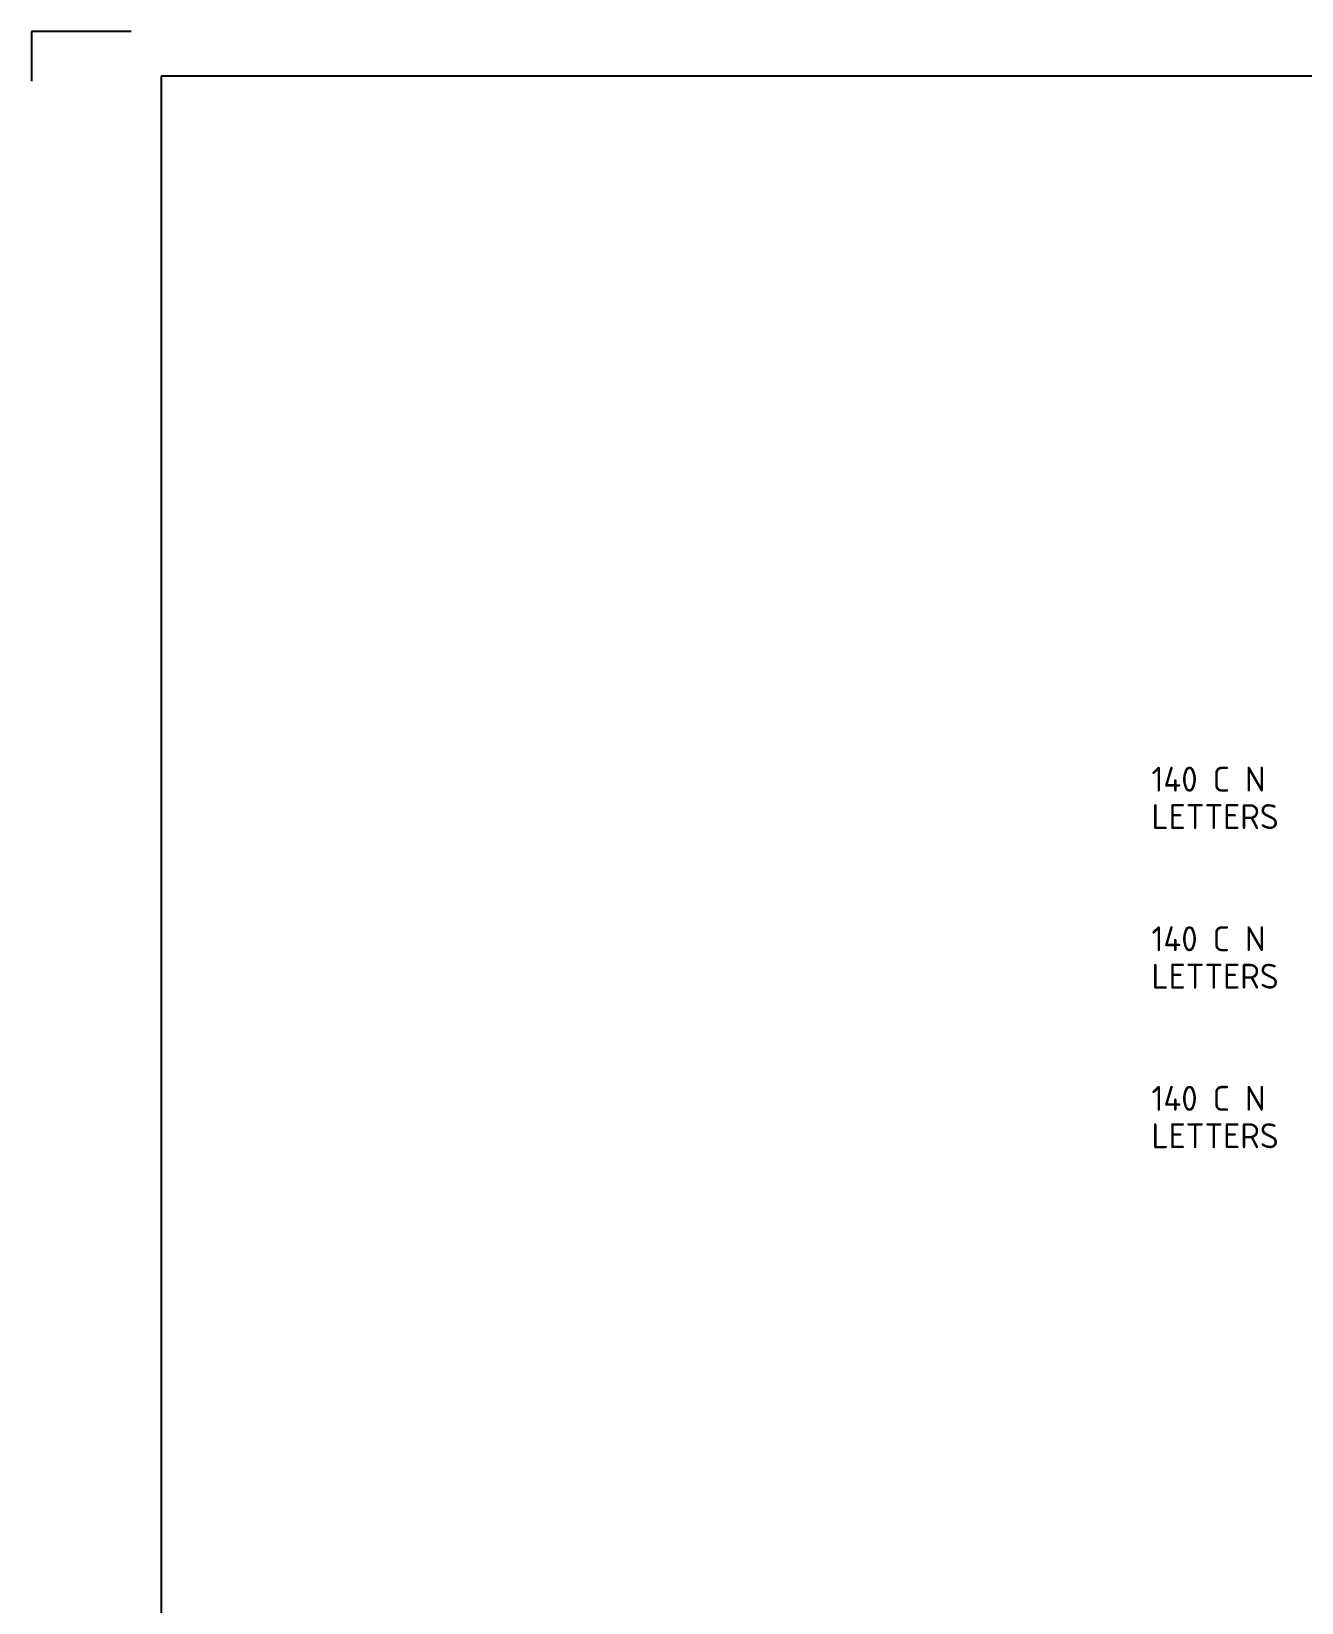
# Model space of a CAD drawing. Extents: x 0 to 420, y 0 to 297.
# Drawn here: x 0 to 127.3, y 139.5 to 297 of the extents above; entities that cross this region are included whole.
import ezdxf
from ezdxf.enums import TextEntityAlignment as Align

# ---------------------------------------------------------------- set-up
doc = ezdxf.new("R2010")
doc.units = 0
doc.layers.get('0').update_dxf_attribs({"linetype": 'CONTINUOUS'})
for name, color, linetype in [('COMMENTS', 4, 'CONTINUOUS'), ('L25', 1, 'CONTINUOUS'), ('L35', 3, 'CONTINUOUS'), ('TBLK18', 4, 'CONTINUOUS'), ('TBLK25', 1, 'CONTINUOUS'), ('TBLK35', 3, 'CONTINUOUS'), ('TBLK50', 7, 'CONTINUOUS')]:
    doc.layers.add(name, color=color, linetype=linetype)
doc.styles.add('ISO', font='iso3098b.shx')

# ---------------------------------------------------------------- blocks, each defined once
blk = doc.blocks.new('A3BBLK')
at = {"layer": 'TBLK25'}
for p, q in [((10, 297), (0, 297)), ((0, 297), (0, 292))]:
    blk.add_line(p, q, dxfattribs=at)
at = {"layer": 'TBLK50'}
for p, q in [((415.5, 292.5), (13, 292.5)), ((13, 292.5), (13, 4.5))]:
    blk.add_line(p, q, dxfattribs=at)
blk = doc.blocks.new('a3_in_vtblk std dwg')
blk.add_blockref('A3BBLK', (0, 0))
at = {"layer": 'TBLK18', "style": 'ISO'}
blk.add_attdef('MR_DIRECTORATE', text='', height=1.5, dxfattribs=at).set_placement((381.5, 68.12), align=Align.CENTER)
for tag, p in [('STREET_NAME', (355.51, 62.1)), ('SUBURB_POSTCODE', (388.49, 62.1)), ('TELEPHONE_NO.', (368.31, 59.84)), ('FAX_NO.', (393.56, 59.84))]:
    blk.add_attdef(tag, p, '', height=1.5, dxfattribs=at)
at = {"layer": 'TBLK25', "style": 'ISO'}
for tag, height, p in [('MR_BRANCH', 2, (381.5, 65.2)), ('ROAD_SECTION', 1.75, (384.5, 29.16)), ('SLK', 1.75, (384.5, 26.11)), ('CHAINAGE', 1.75, (384.5, 19.21))]:
    blk.add_attdef(tag, text='', height=height, dxfattribs=at).set_placement(p, align=Align.CENTER)
for tag, p, height in [('FILE_NUMBER', (371.77, 54.24), 2.5), ('DESIGNED_/_DRAWN', (371.77, 49.49), 2), ('VERIFIED', (371.77, 44.49), 2), ('APPROVED', (371.77, 39.49), 2), ('LOCAL_AUTHORITY', (370.48, 16.73), 1.25)]:
    blk.add_attdef(tag, p, '', height=height, dxfattribs=at)
at = {"layer": 'TBLK35', "style": 'ISO', "width": 0.9}
for tag, p in [('ROAD_PROJECT&NUMBER', (384.5, 32.23)), ('DRAWING_DESCRIPTION', (384.5, 22.29))]:
    blk.add_attdef(tag, text='', height=2.5, dxfattribs=at).set_placement(p, align=Align.CENTER)
at = {"layer": 'TBLK50', "style": 'ISO'}
blk.add_attdef('MRWA_DRG_NUMBER', (356.29, 6.08), '', height=5, dxfattribs=at)
blk = doc.blocks.new('BLK18DES')
at = {"layer": 'COMMENTS', "style": 'ISO'}
for s, p in [('140 C N', (0, 0)), ('LETTERS', (0, -3.75))]:
    blk.add_text(s, height=2.5, dxfattribs=at).set_placement(p)
blk = doc.blocks.new('BLK17DES')
at = {"layer": 'COMMENTS', "style": 'ISO'}
for s, p in [('140 C N', (0, 0)), ('LETTERS', (0, -3.75))]:
    blk.add_text(s, height=2.5, dxfattribs=at).set_placement(p)
blk = doc.blocks.new('BLK16DES')
at = {"layer": 'COMMENTS', "style": 'ISO'}
for s, p in [('140 C N', (0, 0)), ('LETTERS', (0, -3.75))]:
    blk.add_text(s, height=2.5, dxfattribs=at).set_placement(p)

msp = doc.modelspace()

# ---------------------------------------------------------------- block references
at = {"layer": 'L25'}
msp.add_blockref('a3_in_vtblk std dwg', (0.0000006, -0.0000004), dxfattribs=at)
at = {"layer": 'L35'}
for name, p in [('BLK16DES', (112.2746861, 220.7826984)), ('BLK17DES', (112.2746861, 204.7826984)), ('BLK18DES', (112.2746861, 188.7826984))]:
    msp.add_blockref(name, p, dxfattribs=at)

doc.saveas('drawing.dxf')
